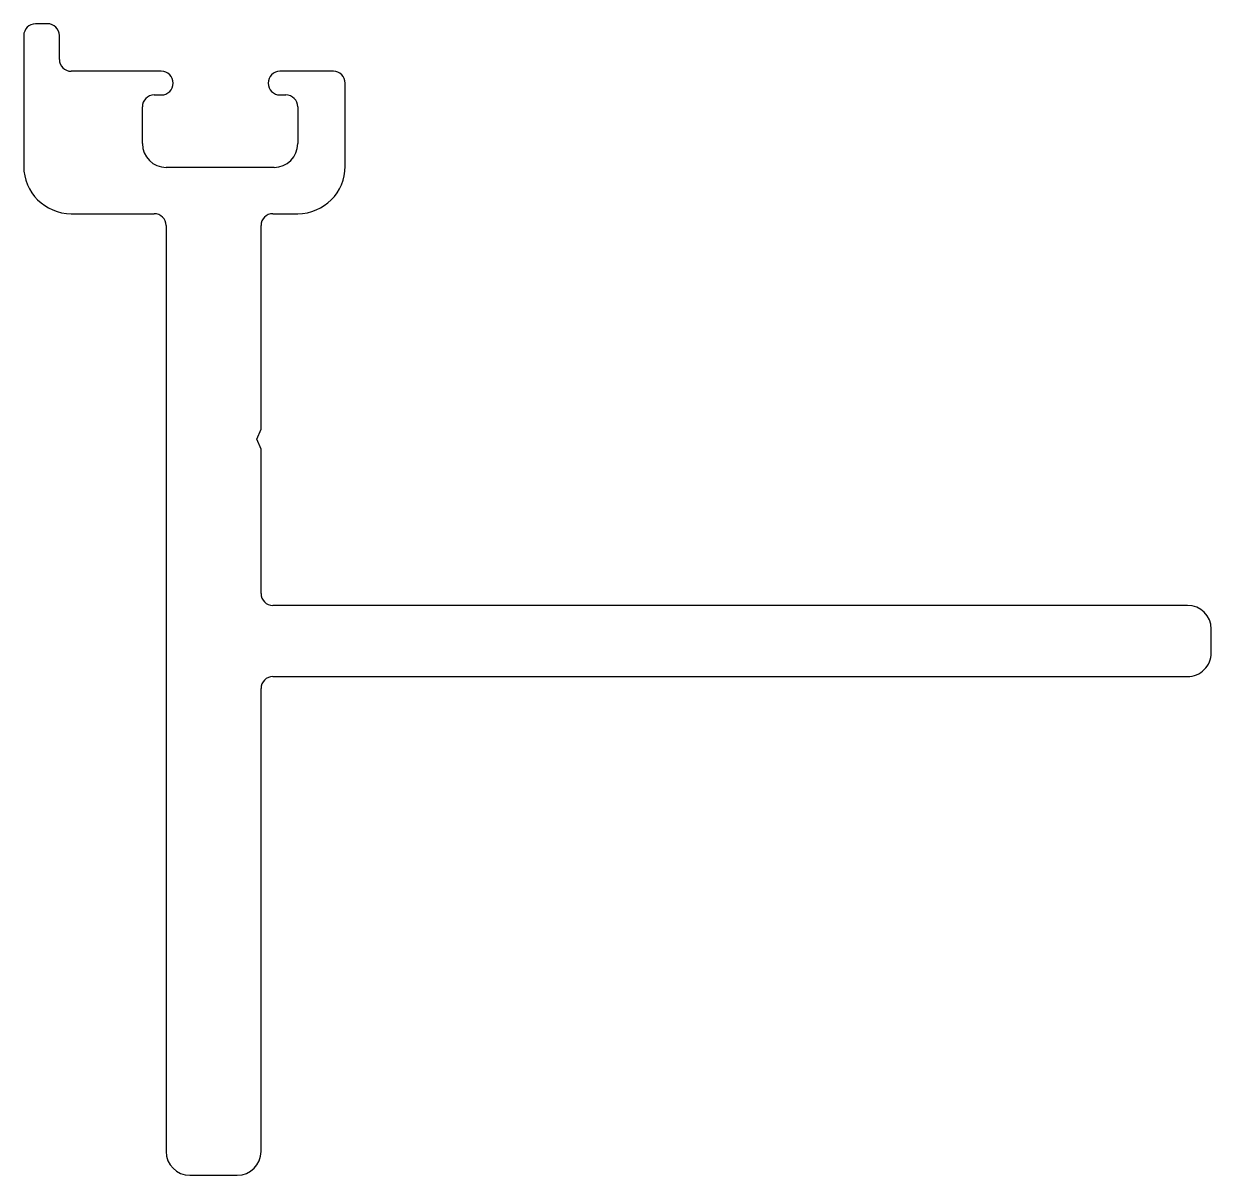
# Model space of a CAD drawing. Extents: x 161.5 to 211.5, y 797.8 to 846.3.
import ezdxf

# ---------------------------------------------------------------- set-up
doc = ezdxf.new("R2010")
doc.units = 0
doc.layers.get('0').update_dxf_attribs({"linetype": 'CONTINUOUS'})

msp = doc.modelspace()

# ---------------------------------------------------------------- linework, layer by layer
at = {"color": 7}
for p, q in [((162.462, 846.349), (161.962, 846.349)), ((161.462, 845.849), (161.462, 840.349)), ((162.962, 844.849), (162.962, 845.849)), ((167.26, 844.349), (163.462, 844.349)), ((174.51, 844.349), (172.26, 844.349)), ((175.01, 840.349), (175.01, 843.849)), ((166.962, 843.349), (167.26, 843.349)), ((172.26, 843.349), (172.51, 843.349)), ((166.462, 841.299), (166.462, 842.849)), ((173.01, 842.849), (173.01, 841.299)), ((172.01, 840.299), (167.462, 840.299)), ((163.462, 838.349), (166.962, 838.349)), ((171.962, 838.349), (173.01, 838.349)), ((167.462, 837.849), (167.462, 798.849)), ((171.462, 829.272), (171.462, 837.849)), ((171.289, 828.849), (171.462, 829.272)), ((171.462, 828.426), (171.289, 828.849)), ((171.462, 822.352), (171.462, 828.426)), ((210.506, 821.852), (171.962, 821.852)), ((211.506, 819.852), (211.506, 820.852)), ((171.962, 818.852), (210.506, 818.852)), ((171.462, 798.849), (171.462, 818.352)), ((168.462, 797.849), (170.462, 797.849))]:
    msp.add_line(p, q, dxfattribs=at)
for centre, radius, start, end in [((161.962, 845.849), 0.5, 90, 180), ((162.462, 845.849), 0.5, 0.014, 90.014), ((163.462, 844.849), 0.5, 180, 270), ((167.26, 843.849), 0.5, 270, 90), ((172.26, 843.849), 0.5, 90, 270), ((174.51, 843.849), 0.5, 0, 90), ((166.962, 842.849), 0.5, 90, 180), ((172.51, 842.849), 0.5, 0, 90), ((167.462, 841.299), 1, 180, 270), ((172.01, 841.299), 1, 270, 0), ((163.462, 840.349), 2, 180.0005, 269.9995), ((173.01, 840.349), 2, 269.9983, 359.9983), ((166.962, 837.849), 0.5, 0, 89.999), ((171.962, 837.849), 0.5, 90, 180), ((171.962, 822.352), 0.5, 180, 269.9999), ((210.506, 820.852), 1, 360, 89.9999), ((210.506, 819.852), 1, 269.9999, 0), ((171.962, 818.352), 0.5, 89.9999, 180), ((168.462, 798.849), 1, 180, 270), ((170.462, 798.849), 1, 270, 0)]:
    msp.add_arc(centre, radius, start, end, dxfattribs=at)

doc.saveas('drawing.dxf')
